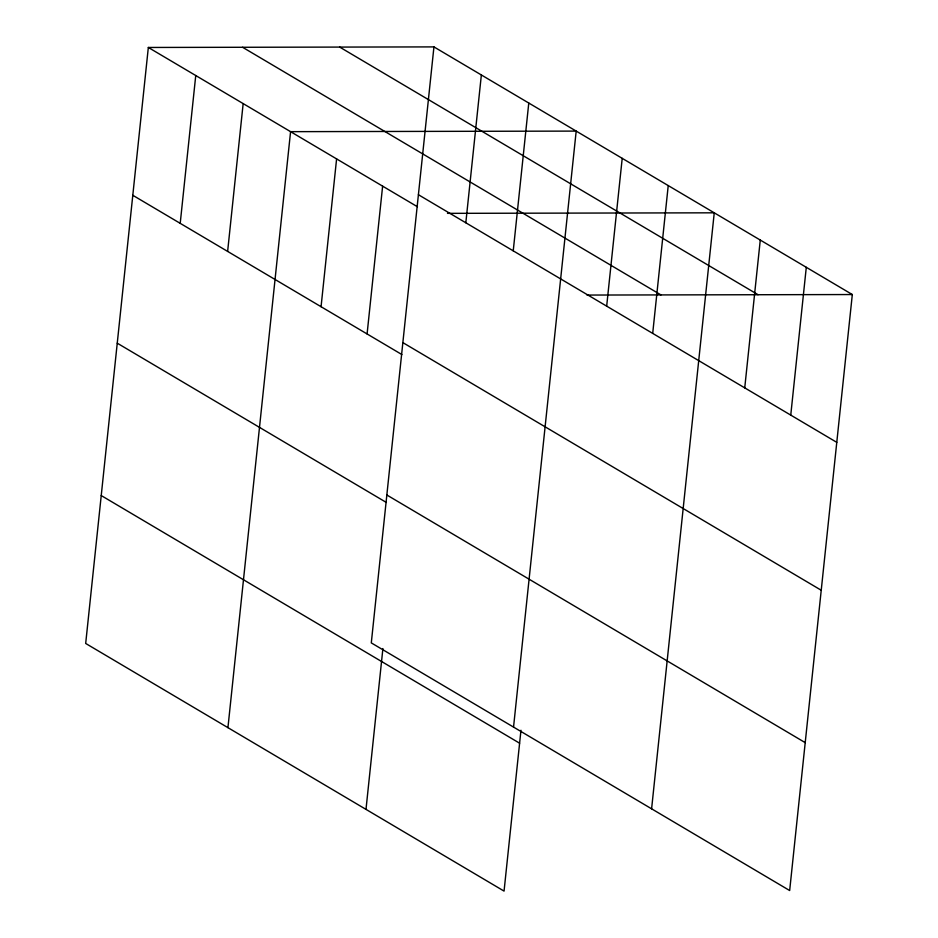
<?xml version="1.0" encoding="UTF-8"?>
<svg xmlns="http://www.w3.org/2000/svg" width="938" height="938" viewBox="0 0 938 938"><rect width="100%" height="100%" fill="white"/><g stroke="black" fill="none" stroke-linecap="round" stroke-linejoin="round"><path stroke-width="1.41" d="M433.942 46.9L371.296 642.893L789.667 890.537L852.314 294.544L433.942 46.9L148.333 47.463L85.686 643.456L504.058 891.1L520.965 730.256M180.213 223.338L195.749 75.532M227.629 251.407L243.165 103.59M227.934 727.654L290.581 131.66L576.19 131.097L513.543 727.091M321.066 306.714L336.601 158.897M367.086 333.951L382.622 186.146M365.996 809.377L382.903 648.545M465.823 222.775L481.358 74.97M513.238 250.845L528.774 103.028M606.675 306.151L622.211 158.334M652.696 333.389L668.231 185.572M651.605 808.814L714.252 212.82L447.485 213.348M744.737 387.875L760.272 240.058M790.757 415.112L806.293 267.295M587 295.06L852.314 294.544M339.685 47.088L758.056 294.72M242.579 47.275L660.95 294.919M418.407 194.717L836.778 442.349M148.333 47.463L417.445 206.759M402.859 342.616L821.231 590.248M132.797 195.28L401.91 354.564M386.843 494.994L805.214 742.638M117.25 343.179L386.362 502.463M101.234 495.557L519.605 743.201"/></g></svg>
